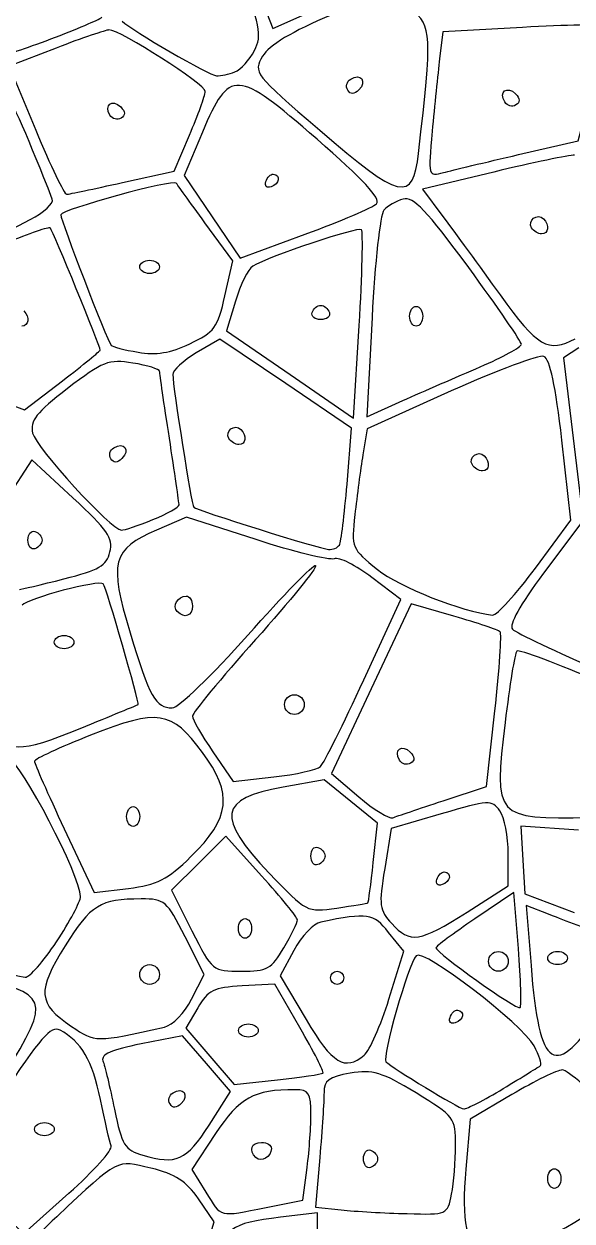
# Model space of a CAD drawing. Extents: x 1 to 601, y -4 to 449.
# Drawn here: x 179.7 to 242.1, y 215.2 to 351.6 of the extents above; entities that cross this region are included whole.
import ezdxf

# ---------------------------------------------------------------- set-up
doc = ezdxf.new("R2010")
doc.units = 0
doc.layers.get('0').update_dxf_attribs({"linetype": 'CONTINUOUS'})

msp = doc.modelspace()

# ---------------------------------------------------------------- linework, layer by layer
at = {"color": 7}
for points in [[(204.978007, 358.93341), (208.035217, 351.027), (212.055712, 352.805055)], [(236.503643, 351.164813), (227.434628, 350.652285), (227.055953, 347.575658)], [(183.356535, 348.811455), (177.986513, 346.748873), (181.025588, 339.436455)], [(236.054018, 336.669533), (242.857065, 338.246805), (244.534485, 344.642445)], [(190.889108, 333.483623), (196.777238, 334.7964), (198.546488, 338.897715)], [(200.020343, 339.228435), (197.92641, 334.30161), (201.12378, 329.586623), (204.321143, 324.871635), (211.709828, 327.5841)], [(233.2269, 334.680195), (225.097448, 332.73636), (227.424045, 329.617695)], [(202.576373, 320.570355), (203.469533, 324.561428), (200.30403, 328.905225)], [(203.780617, 319.97223), (202.759687, 316.579957), (210.005332, 311.607803), (217.25097, 306.635655), (217.884307, 317.184008)], [(219.349387, 318.120038), (218.75097, 306.808193), (222.87597, 308.644395)], [(216.496027, 299.125747), (217.022437, 305.502457), (209.51835, 310.57875), (202.01427, 315.655043), (199.32012, 314.065455)], [(242.902192, 314.667082), (241.163385, 313.527772), (242.27214, 304.366425), (243.380887, 295.205085), (246.73311, 295.664557)], [(175.62597, 309.108668), (179.75097, 307.579417), (184.06347, 310.895557)], [(228.362625, 309.733478), (218.77851, 305.41716), (218.301338, 302.458095)], [(237.98436, 289.56153), (242.024483, 294.99903), (240.983378, 304.141538)], [(185.251432, 297.565792), (180.565267, 301.87587), (177.720622, 297.474645)], [(206.12346, 292.79493), (198.215663, 295.359172), (194.790922, 293.89116)], [(261.637305, 289.93653), (257.044305, 294.62403), (250.10298, 294.62403), (243.161655, 294.62403), (238.902547, 288.965295)], [(218.404635, 276.815348), (222.61479, 285.988155), (219.330383, 288.49599)], [(228.690277, 284.069895), (223.802737, 285.467602), (219.26565, 275.810355), (214.728562, 266.1531), (217.835205, 263.49393)], [(227.444167, 263.035732), (232.387365, 264.666922), (233.349847, 273.302295)], [(201.206257, 268.632338), (203.536537, 265.245383), (208.143757, 265.76064)], [(219.482722, 256.00359), (219.95535, 260.49903), (216.92481, 262.971195), (213.894277, 265.443353), (209.200837, 264.592275)], [(227.243955, 261.549922), (221.542373, 259.872487), (220.788983, 255.310755)], [(184.267725, 259.834972), (187.659488, 252.57681), (191.580225, 253.05927)], [(242.89902, 259.69368), (236.29707, 260.13885), (236.52402, 256.284225), (236.75097, 252.4296), (242.37597, 250.320645)], [(206.753722, 254.49903), (202.689953, 258.99903), (199.59159, 255.92163), (196.49322, 252.844222), (198.820395, 248.23413)], [(230.18847, 250.362097), (234.87597, 253.335907), (234.87597, 256.961625)], [(236.026545, 246.198705), (235.49412, 252.590385), (231.060045, 249.579262)], [(239.466555, 250.122795), (236.932147, 251.128477), (237.468697, 244.269667)], [(198.78435, 240.439087), (200.21703, 243.231667), (198.0357, 247.552852)], [(221.276662, 240.448522), (222.970192, 245.898015), (221.235585, 248.05383)], [(210.433755, 245.999692), (208.866547, 243.085725), (211.834927, 238.104877)], [(211.128683, 237.20082), (208.25097, 242.147182), (204.538763, 241.948102)], [(199.48209, 239.43972), (198.137625, 237.13041), (200.878845, 233.927917), (203.620058, 230.725425), (208.56051, 231.2487)], [(200.77293, 226.07985), (203.225632, 229.910663), (200.48607, 233.09154), (197.7465, 236.27241), (193.02144, 235.342815)], [(177.043087, 229.248683), (171.53307, 220.915365), (175.592917, 217.335968), (179.652765, 213.75657), (184.792957, 218.324903)], [(235.281585, 229.568197), (230.538112, 226.762372), (230.041365, 221.067765)], [(201.516262, 225.123675), (198.805222, 221.040555), (200.401762, 218.457293)], [(213.39528, 222.41376), (212.914582, 216.727177), (215.83278, 216.426682)], [(207.285645, 216.709448), (211.445497, 217.544865), (211.910737, 220.939125)], [(199.98891, 210.584902), (201.349725, 215.079352), (199.557345, 217.695165)], [(213.12597, 207.85803), (213.12597, 216.08055), (208.90185, 215.584088)]]:
    msp.add_lwpolyline(points, dxfattribs=at)
for points in [[(182.735063, 349.84992)], [(203.71737, 346.089915)], [(216.57339, 344.00688)], [(234.477668, 342.661695)], [(189.477668, 341.161695)], [(224.64774, 336.81153)], [(236.054018, 336.669533)], [(190.889108, 333.483623)], [(207.23847, 333.58653)], [(219.874823, 331.072883)], [(180.375683, 329.255565)], [(218.145855, 328.104143)], [(237.533003, 328.322205)], [(192.87597, 323.87403)], [(202.576373, 320.570355)], [(212.519723, 318.68028)], [(223.62597, 318.24903)], [(188.37597, 314.39712)], [(231.680152, 312.489818)], [(203.033003, 304.322205)], [(189.57339, 302.00688)], [(230.783003, 301.322205)], [(194.36079, 295.080465)], [(180.12597, 292.74903)], [(215.628533, 292.18653)], [(237.98436, 289.56153)], [(184.221982, 288.324547)], [(197.146358, 284.60364)], [(183.12597, 281.12403)], [(192.682253, 274.011037)], [(209.37597, 273.99903)], [(222.477667, 267.661695)], [(213.472725, 266.959208)], [(227.444167, 263.035732)], [(191.37597, 261.24903)], [(198.710348, 256.677127)], [(212.37597, 256.74903)], [(226.73847, 254.08653)], [(218.880532, 251.412188)], [(230.18847, 250.362097)], [(204.12597, 248.49903)], [(183.394785, 246.987495)], [(209.301885, 246.2919)], [(236.026545, 246.198705)], [(232.62597, 244.74903)], [(239.37597, 245.12403)], [(192.87597, 243.24903)], [(214.62597, 242.87403)], [(228.23847, 238.33653)], [(195.67632, 237.266325)], [(204.12597, 236.87403)], [(218.461207, 234.06153)], [(213.753683, 232.013212)], [(234.302205, 230.25591)], [(196.32339, 228.50688)], [(180.87597, 225.62403)], [(200.77293, 226.07985)], [(189.617662, 223.715385)], [(206.10558, 222.394418)], [(218.37597, 222.24903)], [(239.37597, 219.99903)], [(228.40722, 218.21778)], [(207.285645, 216.709448)]]:
    msp.add_lwpolyline(points, close=True, dxfattribs=at)
for points in [[(180.193575, 372.058275), (174.10146, 348.882727), (174.077535, 348.695752), (177.110063, 347.96103)], [(205.938075, 348.527415), (206.85039, 350.314305), (206.661135, 351.23685), (203.9181, 358.37403)], [(224.64774, 336.81153), (226.215413, 350.695125), (226.195695, 351.07632), (223.79169, 353.359118)], [(182.735063, 349.84992), (185.631308, 350.936663), (188.247128, 352.043445), (188.54799, 352.30944)], [(214.774845, 352.609118), (210.191588, 350.679893), (207.62136, 349.138785), (206.877788, 347.87403)], [(189.357645, 350.87403), (189.010545, 350.87403), (186.31005, 349.945868), (183.356535, 348.811455)], [(200.34585, 343.851053), (200.374725, 344.66706), (190.663223, 350.87403), (189.357645, 350.87403)], [(190.885478, 351.864525), (191.933415, 350.816588), (200.821493, 345.674865), (201.627128, 345.650513)], [(245.892285, 351.35772), (245.716485, 351.533513), (241.4916, 351.446708), (236.503643, 351.164813)], [(177.110063, 347.96103), (177.30756, 347.91318), (179.83881, 348.763185), (182.735063, 349.84992)], [(182.902763, 331.60851), (177.68652, 344.970765), (175.449578, 348.780585), (173.520255, 347.588205)], [(203.71737, 346.089915), (204.38511, 346.346153), (205.384433, 347.443028), (205.938075, 348.527415)], [(206.877788, 347.87403), (205.791, 346.025513), (205.882965, 345.906428), (213.3882, 339.44307)], [(213.080078, 338.428245), (203.852303, 346.44693), (203.107635, 346.49256), (200.020343, 339.228435)], [(227.055953, 347.575658), (226.847678, 345.883515), (226.465005, 342.173183), (226.205565, 339.330473)], [(201.627128, 345.650513), (202.109018, 345.635963), (203.049623, 345.833678), (203.71737, 346.089915)], [(216.57339, 344.006858), (216.313853, 344.426798), (216.466965, 344.99625), (216.913635, 345.27231)], [(216.913635, 345.27231), (218.066745, 345.984968), (218.810738, 345.008798), (217.84812, 344.04618)], [(198.546488, 338.897715), (199.519568, 341.153438), (200.329283, 343.382445), (200.34585, 343.851053)], [(217.84812, 344.04618), (217.309485, 343.507545), (216.88998, 343.494608), (216.57339, 344.00688)], [(234.47769, 342.661695), (233.765033, 343.814805), (234.741203, 344.558798), (235.70382, 343.59618)], [(189.47769, 341.161695), (188.765033, 342.314805), (189.741203, 343.058798), (190.70382, 342.09618)], [(235.74312, 342.32145), (235.32318, 342.061913), (234.753728, 342.215025), (234.477668, 342.661695)], [(235.70382, 343.59618), (236.242455, 343.057545), (236.255393, 342.63804), (235.74312, 342.32145)], [(190.74312, 340.82145), (190.32318, 340.561913), (189.753728, 340.715025), (189.477668, 341.161695)], [(190.70382, 342.09618), (191.242455, 341.557545), (191.255393, 341.13804), (190.74312, 340.82145)], [(181.025588, 339.436455), (182.697075, 335.414618), (184.275323, 332.13456), (184.532813, 332.147438)], [(219.874823, 331.072883), (220.40991, 331.60797), (218.298563, 333.893528), (213.080078, 338.428245)], [(213.3882, 339.44307), (222.585735, 331.52235), (224.01285, 331.18881), (224.64774, 336.81153)], [(226.205565, 339.330473), (225.735915, 334.184378), (225.741503, 334.16394), (227.492415, 334.627095)], [(227.492415, 334.627095), (228.459623, 334.882935), (232.312343, 335.802038), (236.054018, 336.669533)], [(242.428665, 336.61929), (241.838895, 336.62154), (237.6981, 335.749305), (233.2269, 334.680195)], [(207.23847, 333.58653), (207.40347, 334.08153), (207.783158, 334.461218), (208.08222, 334.43028)], [(208.08222, 334.43028), (208.978995, 334.337513), (208.805325, 333.308813), (207.83847, 332.98653)], [(197.033408, 333.41037), (196.718228, 333.89412), (183.87597, 330.384502), (183.87597, 329.814615)], [(184.532813, 332.147438), (184.790303, 332.160338), (187.65063, 332.76159), (190.889108, 333.483623)], [(200.30403, 328.905225), (198.563003, 331.29432), (197.091225, 333.32163), (197.033408, 333.41037)], [(207.83847, 332.98653), (207.34347, 332.82153), (207.07347, 333.09153), (207.23847, 333.58653)], [(180.375683, 329.255565), (181.956773, 330.059903), (183.09396, 331.11873), (182.902763, 331.60851)], [(222.890505, 331.595145), (222.08454, 331.38438), (221.092717, 330.811425), (220.686457, 330.321908)], [(230.365935, 323.79687), (225.56394, 330.333848), (224.061352, 331.901325), (222.890505, 331.595145)], [(211.709828, 327.5841), (215.773598, 329.075955), (219.447848, 330.645908), (219.874823, 331.072883)], [(220.686457, 330.321908), (220.280197, 329.832398), (219.678517, 324.341558), (219.349387, 318.120038)], [(169.14285, 327.506453), (172.546035, 325.447785), (173.042738, 325.525133), (180.375683, 329.255565)], [(183.87597, 329.814615), (183.87597, 329.150782), (189.12396, 315.54837), (189.612945, 314.944815)], [(227.424045, 329.617695), (228.703673, 327.90243), (231.637943, 323.883405), (233.944643, 320.68653)], [(237.533003, 328.322205), (237.020693, 329.151128), (238.203803, 330.046193), (238.89636, 329.353642)], [(238.89636, 329.353642), (239.609453, 328.64055), (239.476553, 327.62403), (238.670235, 327.62403)], [(182.686177, 328.302765), (182.525197, 328.469828), (180.242122, 327.69216), (177.61266, 326.574623)], [(188.37597, 314.39712), (188.37597, 314.787705), (182.96394, 328.014518), (182.686177, 328.302765)], [(218.145855, 328.104143), (217.769542, 328.480462), (207.53673, 325.05495), (205.76358, 323.95908)], [(217.884307, 317.184008), (218.232645, 322.985595), (218.350342, 327.899663), (218.145855, 328.104143)], [(238.670235, 327.62403), (238.28208, 327.62403), (237.770325, 327.938213), (237.533003, 328.322205)], [(192.87597, 323.87403), (192.87597, 324.28653), (193.38222, 324.62403), (194.00097, 324.62403)], [(194.00097, 323.12403), (193.38222, 323.12403), (192.87597, 323.46153), (192.87597, 323.87403)], [(194.00097, 324.62403), (194.61972, 324.62403), (195.12597, 324.28653), (195.12597, 323.87403)], [(195.12597, 323.87403), (195.12597, 323.46153), (194.61972, 323.12403), (194.00097, 323.12403)], [(205.76358, 323.95908), (205.234462, 323.632065), (204.342128, 321.837983), (203.780617, 319.97223)], [(236.367652, 315.05721), (236.372152, 315.364208), (233.671455, 319.297058), (230.365935, 323.79687)], [(198.592088, 315.117885), (201.39147, 316.44135), (201.767505, 316.955955), (202.576373, 320.570355)], [(233.944643, 320.68653), (238.22484, 314.754555), (239.43354, 314.049292), (242.503673, 315.692378)], [(212.519723, 318.68028), (212.667532, 319.123717), (213.109095, 319.48653), (213.50097, 319.48653)], [(213.50097, 319.48653), (213.892845, 319.48653), (214.334407, 319.123717), (214.482217, 318.68028)], [(223.62597, 318.24903), (223.62597, 318.86778), (223.96347, 319.37403), (224.37597, 319.37403)], [(224.37597, 319.37403), (224.78847, 319.37403), (225.12597, 318.86778), (225.12597, 318.24903)], [(179.64636, 318.853642), (180.359453, 318.14055), (180.226553, 317.12403), (179.420235, 317.12403)], [(213.50097, 317.87403), (212.813468, 317.87403), (212.371905, 318.236843), (212.519723, 318.68028)], [(214.482217, 318.68028), (214.630035, 318.236843), (214.188472, 317.87403), (213.50097, 317.87403)], [(224.37597, 317.12403), (223.96347, 317.12403), (223.62597, 317.63028), (223.62597, 318.24903)], [(225.12597, 318.24903), (225.12597, 317.63028), (224.78847, 317.12403), (224.37597, 317.12403)], [(192.68019, 314.148547), (194.721428, 313.792478), (196.35522, 314.060362), (198.592088, 315.117885)], [(184.06347, 310.895557), (186.435345, 312.719438), (188.37597, 314.295142), (188.37597, 314.39712)], [(189.612945, 314.944815), (189.7485, 314.77749), (191.128755, 314.41917), (192.68019, 314.148547)], [(199.32012, 314.065455), (197.838337, 313.19118), (196.632022, 312.08733), (196.639425, 311.612445)], [(238.944503, 313.66692), (238.395735, 313.877505), (233.633888, 312.107453), (228.362625, 309.733478)], [(231.680152, 312.489818), (234.253702, 313.594883), (236.363077, 314.750212), (236.367652, 315.05721)], [(192.088343, 312.918052), (189.30255, 313.363522), (188.686395, 313.123455), (184.656338, 310.0224)], [(195.139425, 311.965672), (195.131925, 312.22233), (193.759035, 312.650902), (192.088343, 312.918052)], [(222.87597, 308.644395), (225.14472, 309.654308), (229.106602, 311.384745), (231.680152, 312.489818)], [(240.983378, 304.141538), (240.285308, 310.271662), (239.61351, 313.410195), (238.944503, 313.66692)], [(196.25097, 304.37403), (195.647018, 308.29278), (195.14682, 311.709022), (195.139425, 311.965672)], [(196.639425, 311.612445), (196.6623, 310.14627), (198.775837, 296.723445), (199.020398, 296.491403)], [(184.656338, 310.0224), (181.057808, 307.253392), (180.33489, 306.333847), (180.664673, 304.945012)], [(203.033003, 304.322205), (202.520692, 305.151128), (203.703802, 306.046193), (204.39636, 305.353642)], [(180.664673, 304.945012), (181.058933, 303.284595), (189.654308, 293.87403), (190.77663, 293.87403)], [(197.362515, 296.767965), (197.355015, 297.03255), (196.854922, 300.45528), (196.25097, 304.37403)], [(204.170235, 303.62403), (203.78208, 303.62403), (203.270325, 303.938213), (203.033003, 304.322205)], [(204.39636, 305.353642), (205.109452, 304.64055), (204.976553, 303.62403), (204.170235, 303.62403)], [(189.57339, 302.006857), (189.313852, 302.426797), (189.466965, 302.99625), (189.913635, 303.27231)], [(189.913635, 303.27231), (191.066745, 303.984967), (191.810738, 303.008798), (190.84812, 302.04618)], [(230.783003, 301.322205), (230.270693, 302.151128), (231.453803, 303.046193), (232.14636, 302.353642)], [(190.84812, 302.04618), (190.309485, 301.507545), (189.88998, 301.494607), (189.57339, 302.00688)], [(218.301338, 302.458095), (218.038898, 300.83061), (217.631453, 297.767063), (217.395915, 295.650218)], [(232.14636, 302.353642), (232.859453, 301.64055), (232.726553, 300.62403), (231.920235, 300.62403)], [(231.920235, 300.62403), (231.53208, 300.62403), (231.020325, 300.938213), (230.783003, 301.322205)], [(215.628533, 292.18653), (215.816137, 292.495905), (216.206513, 295.618553), (216.496027, 299.125747)], [(189.469432, 291.39039), (189.867525, 292.976527), (189.236205, 293.90082), (185.251432, 297.565792)], [(194.36079, 295.080465), (196.019137, 295.744005), (197.369918, 296.50338), (197.362515, 296.767965)], [(199.020398, 296.491403), (199.401315, 296.12997), (213.429817, 291.738952), (214.394205, 291.67929)], [(190.77663, 293.87403), (191.089568, 293.87403), (192.702443, 294.416925), (194.36079, 295.080465)], [(217.395915, 295.650218), (216.97527, 291.869903), (217.021005, 291.75852), (219.965655, 289.392135)], [(180.12597, 292.74903), (180.12597, 293.436532), (180.488782, 293.878095), (180.93222, 293.730277)], [(180.93222, 293.730277), (181.375657, 293.582468), (181.73847, 293.140905), (181.73847, 292.74903)], [(194.790922, 293.89116), (189.722445, 291.718553), (189.339862, 290.233695), (191.775585, 282.1881)], [(180.93222, 291.767783), (180.488782, 291.619965), (180.12597, 292.061528), (180.12597, 292.74903)], [(181.73847, 292.74903), (181.73847, 292.357155), (181.375657, 291.915593), (180.93222, 291.767783)], [(215.03862, 290.61726), (214.484565, 290.40465), (210.472748, 291.3846), (206.12346, 292.79493)], [(214.394205, 291.67929), (214.885485, 291.648915), (215.440935, 291.877155), (215.628533, 292.18653)], [(184.221982, 288.324547), (188.216048, 289.327823), (189.078187, 289.83153), (189.469432, 291.39039)], [(219.330383, 288.49599), (217.523962, 289.875293), (215.592668, 290.829862), (215.03862, 290.61726)], [(205.188105, 281.917118), (209.231535, 286.478318), (212.707432, 290.042565), (212.912332, 289.837673)], [(212.912332, 289.837673), (213.117225, 289.632772), (210.04287, 285.841898), (206.080417, 281.413508)], [(219.965655, 289.392135), (222.446625, 287.398372), (229.65009, 284.555213), (233.0976, 284.209043)], [(233.0976, 284.209043), (233.563245, 284.162318), (235.762283, 286.570905), (237.98436, 289.56153)], [(179.174655, 287.12403), (179.322075, 287.12403), (181.593375, 287.664263), (184.221982, 288.324547)], [(188.711895, 287.75334), (188.270025, 288.265177), (180.088898, 286.10658), (179.471295, 285.315202)], [(238.902547, 288.965295), (236.20308, 285.37872), (234.905182, 283.044817), (235.35822, 282.59178)], [(192.682253, 274.011037), (192.882968, 274.122375), (189.061913, 287.347905), (188.711895, 287.75334)], [(197.146358, 284.60364), (196.54716, 285.202837), (197.2245, 286.37403), (198.170235, 286.37403)], [(198.87597, 285.24903), (198.87597, 284.089223), (197.991, 283.759005), (197.146358, 284.60364)], [(198.170235, 286.37403), (198.55839, 286.37403), (198.87597, 285.86778), (198.87597, 285.24903)], [(233.94507, 282.304928), (233.74308, 282.506917), (231.378427, 283.301153), (228.690277, 284.069895)], [(235.35822, 282.59178), (236.20332, 281.74668), (254.36799, 273.738825), (255.594172, 273.670807)], [(183.12597, 281.12403), (183.12597, 281.53653), (183.63222, 281.87403), (184.25097, 281.87403)], [(184.25097, 280.37403), (183.63222, 280.37403), (183.12597, 280.71153), (183.12597, 281.12403)], [(184.25097, 281.87403), (184.86972, 281.87403), (185.37597, 281.53653), (185.37597, 281.12403)], [(185.37597, 281.12403), (185.37597, 280.71153), (184.86972, 280.37403), (184.25097, 280.37403)], [(191.775585, 282.1881), (193.996035, 274.853573), (194.684805, 273.62403), (196.573027, 273.62403)], [(196.573027, 273.62403), (197.267895, 273.62403), (201.144682, 277.355918), (205.188105, 281.917118)], [(206.080417, 281.413508), (202.117972, 276.985118), (198.87597, 273.059805), (198.87597, 272.690587)], [(233.349847, 273.302295), (233.879212, 278.051753), (234.14706, 282.102938), (233.94507, 282.304928)], [(235.840995, 280.089052), (235.623165, 279.871222), (235.027897, 276.220282), (234.518175, 271.975845)], [(254.37597, 272.183137), (254.37597, 272.890042), (236.336535, 280.584592), (235.840995, 280.089052)], [(213.472725, 266.959207), (213.869685, 267.33504), (216.089048, 271.7703), (218.404635, 276.815348)], [(209.37597, 273.99903), (209.37597, 274.61778), (209.88222, 275.12403), (210.50097, 275.12403)], [(210.50097, 275.12403), (211.11972, 275.12403), (211.62597, 274.61778), (211.62597, 273.99903)], [(186.06714, 271.274797), (189.605745, 272.72442), (192.582548, 273.955725), (192.682253, 274.011037)], [(200.026342, 268.546297), (196.463138, 273.328897), (195.016395, 273.551947), (187.277693, 270.511807)], [(210.50097, 272.87403), (209.88222, 272.87403), (209.37597, 273.38028), (209.37597, 273.99903)], [(211.62597, 273.99903), (211.62597, 273.38028), (211.11972, 272.87403), (210.50097, 272.87403)], [(198.87597, 272.690587), (198.87597, 272.321378), (199.924597, 270.495165), (201.206257, 268.632338)], [(234.518175, 271.975845), (233.21082, 261.08946), (233.334165, 260.951115), (244.183312, 261.135472)], [(176.01351, 271.350607), (177.551618, 268.476622), (179.206155, 268.464142), (186.06714, 271.274797)], [(187.277693, 270.511807), (183.759728, 269.129782), (180.88017, 267.795202), (180.878678, 267.546082)], [(222.47769, 267.661695), (221.765032, 268.814805), (222.741202, 269.558797), (223.70382, 268.59618)], [(186.12597, 252.13707), (186.12597, 254.427382), (179.328322, 267.461542), (177.94524, 267.82323)], [(180.878678, 267.546082), (180.877178, 267.296962), (182.402265, 263.826967), (184.267725, 259.834972)], [(198.710348, 256.677127), (203.214968, 261.07791), (203.5227, 263.853397), (200.026342, 268.546297)], [(223.74312, 267.32145), (223.32318, 267.061913), (222.753727, 267.215025), (222.477667, 267.661695)], [(223.70382, 268.59618), (224.242455, 268.057545), (224.255392, 267.63804), (223.74312, 267.32145)], [(208.143757, 265.76064), (210.677722, 266.044027), (213.075757, 266.583382), (213.472725, 266.959208)], [(209.200837, 264.592275), (201.844567, 263.258325), (201.51819, 261.21036), (207.639195, 254.793128)], [(217.835205, 263.49393), (219.543855, 262.031385), (221.292653, 260.962958), (221.721405, 261.119655)], [(191.37597, 261.24903), (191.37597, 261.86778), (191.71347, 262.37403), (192.12597, 262.37403)], [(192.12597, 262.37403), (192.53847, 262.37403), (192.87597, 261.86778), (192.87597, 261.24903)], [(221.721405, 261.119655), (222.150165, 261.276345), (224.72541, 262.138575), (227.444167, 263.035732)], [(233.910758, 261.907342), (232.994483, 263.160427), (232.65645, 263.1423), (227.243955, 261.549922)], [(234.87597, 256.961625), (234.87597, 258.955762), (234.441623, 261.181342), (233.910758, 261.907342)], [(192.12597, 260.12403), (191.71347, 260.12403), (191.37597, 260.63028), (191.37597, 261.24903)], [(192.87597, 261.24903), (192.87597, 260.63028), (192.53847, 260.12403), (192.12597, 260.12403)], [(212.37597, 256.74903), (212.37597, 257.436532), (212.738782, 257.878095), (213.18222, 257.730277)], [(191.580225, 253.05927), (194.84691, 253.461248), (196.036358, 254.06478), (198.710348, 256.677127)], [(213.18222, 255.767783), (212.738782, 255.619965), (212.37597, 256.061528), (212.37597, 256.74903)], [(213.18222, 257.730277), (213.625657, 257.582468), (213.98847, 257.140905), (213.98847, 256.74903)], [(213.98847, 256.74903), (213.98847, 256.357155), (213.625657, 255.915593), (213.18222, 255.767783)], [(218.880533, 251.412188), (218.951783, 251.464988), (219.222773, 253.531095), (219.482722, 256.00359)], [(220.788983, 255.310755), (220.102508, 251.154195), (220.173345, 250.59915), (221.586518, 249.06153)], [(210.846735, 249.4794), (210.83061, 249.765195), (208.988797, 252.02403), (206.753722, 254.49903)], [(207.639195, 254.793128), (211.896697, 250.329578), (211.907025, 250.324245), (215.326695, 250.819905)], [(227.33847, 253.48653), (226.84347, 253.32153), (226.57347, 253.59153), (226.73847, 254.08653)], [(226.73847, 254.08653), (226.90347, 254.58153), (227.283158, 254.961217), (227.58222, 254.93028)], [(227.58222, 254.93028), (228.478995, 254.837512), (228.305325, 253.808812), (227.33847, 253.48653)], [(183.394785, 246.987495), (184.896937, 249.249892), (186.12597, 251.567205), (186.12597, 252.13707)], [(193.05267, 251.863792), (188.346412, 251.846617), (187.293757, 251.1993), (184.372822, 246.526485)], [(198.0357, 247.552852), (195.963, 251.658847), (195.714862, 251.87352), (193.05267, 251.863792)], [(215.326695, 250.819905), (217.21005, 251.092882), (218.809275, 251.35941), (218.880532, 251.412188)], [(204.12597, 248.49903), (204.12597, 249.11778), (204.46347, 249.62403), (204.87597, 249.62403)], [(204.87597, 249.62403), (205.28847, 249.62403), (205.62597, 249.11778), (205.62597, 248.49903)], [(221.235585, 248.05383), (219.481567, 250.233765), (218.903857, 250.320832), (213.50097, 249.219442)], [(221.586518, 249.06153), (223.70214, 246.7596), (224.762775, 246.919965), (230.18847, 250.362097)], [(245.56347, 247.808542), (243.604095, 248.52825), (240.860482, 249.56967), (239.466555, 250.122795)], [(204.87597, 247.37403), (204.46347, 247.37403), (204.12597, 247.88028), (204.12597, 248.49903)], [(205.62597, 248.49903), (205.62597, 247.88028), (205.28847, 247.37403), (204.87597, 247.37403)], [(209.301885, 246.2919), (210.167633, 247.75923), (210.862815, 249.193605), (210.846735, 249.4794)], [(213.50097, 249.219442), (212.67597, 249.051262), (211.295722, 247.602375), (210.433755, 245.999692)], [(231.060045, 249.579262), (228.6213, 247.923142), (226.62597, 246.445102), (226.62597, 246.29472)], [(179.832285, 242.948468), (180.289507, 242.907518), (181.892632, 244.72509), (183.394785, 246.987495)], [(198.820395, 248.23413), (201.138697, 243.641587), (201.160095, 243.62403), (204.437685, 243.62403)], [(184.372822, 246.526485), (181.127512, 241.334767), (181.236375, 239.95248), (185.097135, 237.329025)], [(204.437685, 243.62403), (207.41289, 243.62403), (207.878475, 243.87939), (209.301885, 246.2919)], [(237.818678, 235.106085), (236.470395, 237.625373), (225.19758, 246.256403), (224.379878, 245.3955)], [(226.62597, 246.29472), (226.62597, 245.74134), (235.900747, 239.148802), (236.224207, 239.47227)], [(232.62597, 244.74903), (232.62597, 245.36778), (233.13222, 245.87403), (233.75097, 245.87403)], [(233.75097, 245.87403), (234.36972, 245.87403), (234.87597, 245.36778), (234.87597, 244.74903)], [(236.224207, 239.47227), (236.408325, 239.656387), (236.319375, 242.683282), (236.026545, 246.198705)], [(239.37597, 245.12403), (239.37597, 245.53653), (239.88222, 245.87403), (240.50097, 245.87403)], [(240.50097, 245.87403), (241.11972, 245.87403), (241.62597, 245.53653), (241.62597, 245.12403)], [(192.87597, 243.24903), (192.87597, 243.86778), (193.38222, 244.37403), (194.00097, 244.37403)], [(194.00097, 244.37403), (194.61972, 244.37403), (195.12597, 243.86778), (195.12597, 243.24903)], [(224.379878, 245.3955), (223.482308, 244.450508), (220.446338, 233.803658), (220.935083, 233.31492)], [(233.75097, 243.62403), (233.13222, 243.62403), (232.62597, 244.13028), (232.62597, 244.74903)], [(234.87597, 244.74903), (234.87597, 244.13028), (234.36972, 243.62403), (233.75097, 243.62403)], [(237.468697, 244.269667), (238.410075, 232.236), (240.136477, 231.159795), (245.56347, 239.22354)], [(240.50097, 244.37403), (239.88222, 244.37403), (239.37597, 244.71153), (239.37597, 245.12403)], [(241.62597, 245.12403), (241.62597, 244.71153), (241.11972, 244.37403), (240.50097, 244.37403)], [(174.831495, 244.119405), (177.12471, 243.51633), (179.375062, 242.98941), (179.832285, 242.948468)], [(194.00097, 242.12403), (193.38222, 242.12403), (192.87597, 242.63028), (192.87597, 243.24903)], [(195.12597, 243.24903), (195.12597, 242.63028), (194.61972, 242.12403), (194.00097, 242.12403)], [(214.62597, 242.87403), (214.62597, 243.28653), (214.96347, 243.62403), (215.37597, 243.62403)], [(215.37597, 242.12403), (214.96347, 242.12403), (214.62597, 242.46153), (214.62597, 242.87403)], [(215.37597, 243.62403), (215.78847, 243.62403), (216.12597, 243.28653), (216.12597, 242.87403)], [(216.12597, 242.87403), (216.12597, 242.46153), (215.78847, 242.12403), (215.37597, 242.12403)], [(176.25402, 230.038597), (182.782477, 240.140932), (182.742532, 240.711007), (175.36686, 242.698972)], [(204.538763, 241.948102), (201.279878, 241.773337), (200.662365, 241.467022), (199.48209, 239.43972)], [(195.67632, 237.26634), (196.6374, 237.484425), (197.96247, 238.837087), (198.78435, 240.439087)], [(218.461208, 234.06153), (219.078262, 234.577155), (220.345223, 237.451298), (221.276662, 240.448522)], [(228.23847, 238.33653), (228.40347, 238.83153), (228.783158, 239.211217), (229.08222, 239.18028)], [(229.08222, 239.18028), (229.978995, 239.087513), (229.805325, 238.058812), (228.83847, 237.73653)], [(183.78543, 236.922488), (182.781225, 237.459923), (181.53315, 236.039423), (177.043087, 229.248683)], [(204.12597, 236.87403), (204.12597, 237.28653), (204.63222, 237.62403), (205.25097, 237.62403)], [(205.25097, 237.62403), (205.86972, 237.62403), (206.37597, 237.28653), (206.37597, 236.87403)], [(211.834927, 238.104877), (214.830532, 233.078355), (216.24888, 232.212877), (218.461207, 234.06153)], [(228.83847, 237.73653), (228.34347, 237.57153), (228.07347, 237.84153), (228.23847, 238.33653)], [(188.386057, 229.018283), (187.483447, 233.433015), (186.20661, 235.626713), (183.78543, 236.922488)], [(185.097135, 237.329025), (187.804215, 235.489515), (187.845135, 235.489275), (195.67632, 237.266325)], [(205.25097, 236.12403), (204.63222, 236.12403), (204.12597, 236.46153), (204.12597, 236.87403)], [(206.37597, 236.87403), (206.37597, 236.46153), (205.86972, 236.12403), (205.25097, 236.12403)], [(213.753683, 232.013212), (213.892673, 232.145895), (212.711423, 234.480315), (211.128683, 237.20082)], [(193.02144, 235.342815), (189.672712, 234.683992), (188.406652, 234.125865), (188.674942, 233.426715)], [(238.564598, 232.882035), (238.737098, 233.016375), (238.401435, 234.017198), (237.818678, 235.106085)], [(188.674942, 233.426715), (188.883142, 232.884142), (189.476542, 230.392035), (189.993592, 227.8887)], [(220.935083, 233.31492), (221.662898, 232.587105), (229.228538, 227.995657), (229.802205, 227.933633)], [(208.56051, 231.2487), (211.277768, 231.536505), (213.614693, 231.88053), (213.753683, 232.013212)], [(216.861, 231.996502), (214.409707, 231.58236), (213.87597, 231.188948), (213.87597, 229.796265)], [(224.361, 229.75812), (220.44198, 232.1388), (219.452032, 232.434255), (216.861, 231.996502)], [(234.302205, 230.25591), (236.474025, 231.565943), (238.392105, 232.747703), (238.564598, 232.882035)], [(241.03179, 232.37403), (240.478087, 232.37403), (237.890497, 231.111405), (235.281585, 229.568197)], [(247.452697, 226.923465), (244.474897, 229.921275), (241.585485, 232.37403), (241.03179, 232.37403)], [(196.32339, 228.506858), (196.063852, 228.926797), (196.216965, 229.49625), (196.663635, 229.77231)], [(196.663635, 229.77231), (197.816745, 230.484968), (198.560737, 229.508798), (197.59812, 228.54618)], [(210.59472, 230.12403), (205.855965, 230.12403), (204.248422, 229.23861), (201.516262, 225.123675)], [(212.37597, 227.228708), (212.37597, 229.776413), (212.162115, 230.12403), (210.59472, 230.12403)], [(213.87597, 229.796265), (213.87597, 228.863512), (213.659655, 225.541387), (213.39528, 222.41376)], [(228.87597, 223.78848), (228.87597, 226.929975), (228.75642, 227.088045), (224.361, 229.75812)], [(229.802205, 227.933633), (230.105378, 227.900858), (232.130378, 228.945877), (234.302205, 230.25591)], [(189.617662, 223.715385), (189.444142, 224.167568), (188.889922, 226.553873), (188.386057, 229.018283)], [(189.993592, 227.8887), (190.839855, 223.791525), (191.161657, 223.269555), (193.217332, 222.659715)], [(197.59812, 228.54618), (197.059485, 228.007545), (196.63998, 227.994608), (196.32339, 228.50688)], [(211.910737, 220.939125), (212.166615, 222.805973), (212.37597, 225.636285), (212.37597, 227.228708)], [(180.87597, 225.62403), (180.87597, 226.03653), (181.38222, 226.37403), (182.00097, 226.37403)], [(182.00097, 224.87403), (181.38222, 224.87403), (180.87597, 225.21153), (180.87597, 225.62403)], [(182.00097, 226.37403), (182.61972, 226.37403), (183.12597, 226.03653), (183.12597, 225.62403)], [(183.12597, 225.62403), (183.12597, 225.21153), (182.61972, 224.87403), (182.00097, 224.87403)], [(193.217332, 222.659715), (197.02281, 221.530777), (198.202155, 222.064627), (200.77293, 226.07985)], [(184.792957, 218.324903), (187.62006, 220.837485), (189.791182, 223.263203), (189.617662, 223.715385)], [(206.10558, 222.394418), (205.260945, 223.23906), (205.591162, 224.12403), (206.75097, 224.12403)], [(206.75097, 224.12403), (207.36972, 224.12403), (207.87597, 223.80645), (207.87597, 223.418295)], [(228.40722, 218.21778), (228.665032, 219.506843), (228.87597, 222.013658), (228.87597, 223.78848)], [(194.14794, 221.178683), (190.14435, 222.139133), (190.616565, 222.382328), (183.42285, 215.655135)], [(207.87597, 223.418295), (207.87597, 222.47256), (206.704777, 221.79522), (206.10558, 222.394418)], [(218.37597, 222.24903), (218.37597, 222.936532), (218.738782, 223.378095), (219.18222, 223.230277)], [(219.18222, 223.230277), (219.625657, 223.082468), (219.98847, 222.640905), (219.98847, 222.24903)], [(199.557345, 217.695165), (198.175545, 219.711772), (196.93641, 220.509743), (194.14794, 221.178683)], [(219.18222, 221.267783), (218.738782, 221.119965), (218.37597, 221.561528), (218.37597, 222.24903)], [(219.98847, 222.24903), (219.98847, 221.857155), (219.625657, 221.415593), (219.18222, 221.267783)], [(230.041365, 221.067765), (229.030147, 209.475353), (232.0374, 208.525388), (244.743547, 216.423465)], [(239.37597, 219.99903), (239.37597, 220.61778), (239.71347, 221.12403), (240.12597, 221.12403)], [(240.12597, 221.12403), (240.53847, 221.12403), (240.87597, 220.61778), (240.87597, 219.99903)], [(240.12597, 218.87403), (239.71347, 218.87403), (239.37597, 219.38028), (239.37597, 219.99903)], [(240.87597, 219.99903), (240.87597, 219.38028), (240.53847, 218.87403), (240.12597, 218.87403)], [(200.401762, 218.457293), (202.225027, 215.507198), (201.816142, 215.611013), (207.285645, 216.709448)], [(223.34472, 216.000105), (227.925097, 215.874397), (227.939835, 215.880855), (228.40722, 218.21778)], [(183.42285, 215.655135), (180.494392, 212.916585), (180.372262, 212.62743), (180.90762, 209.69979)], [(208.90185, 215.584088), (203.180887, 214.911705), (202.44105, 214.361498), (201.044595, 209.740785)], [(215.83278, 216.426682), (217.43778, 216.261405), (220.818157, 216.06945), (223.34472, 216.000105)], [(246.716317, 216.326865), (242.718225, 213.809055), (239.081107, 211.382197), (238.633837, 210.933855)]]:
    msp.add_open_spline(points, degree=3, dxfattribs=at)

doc.saveas('drawing.dxf')
